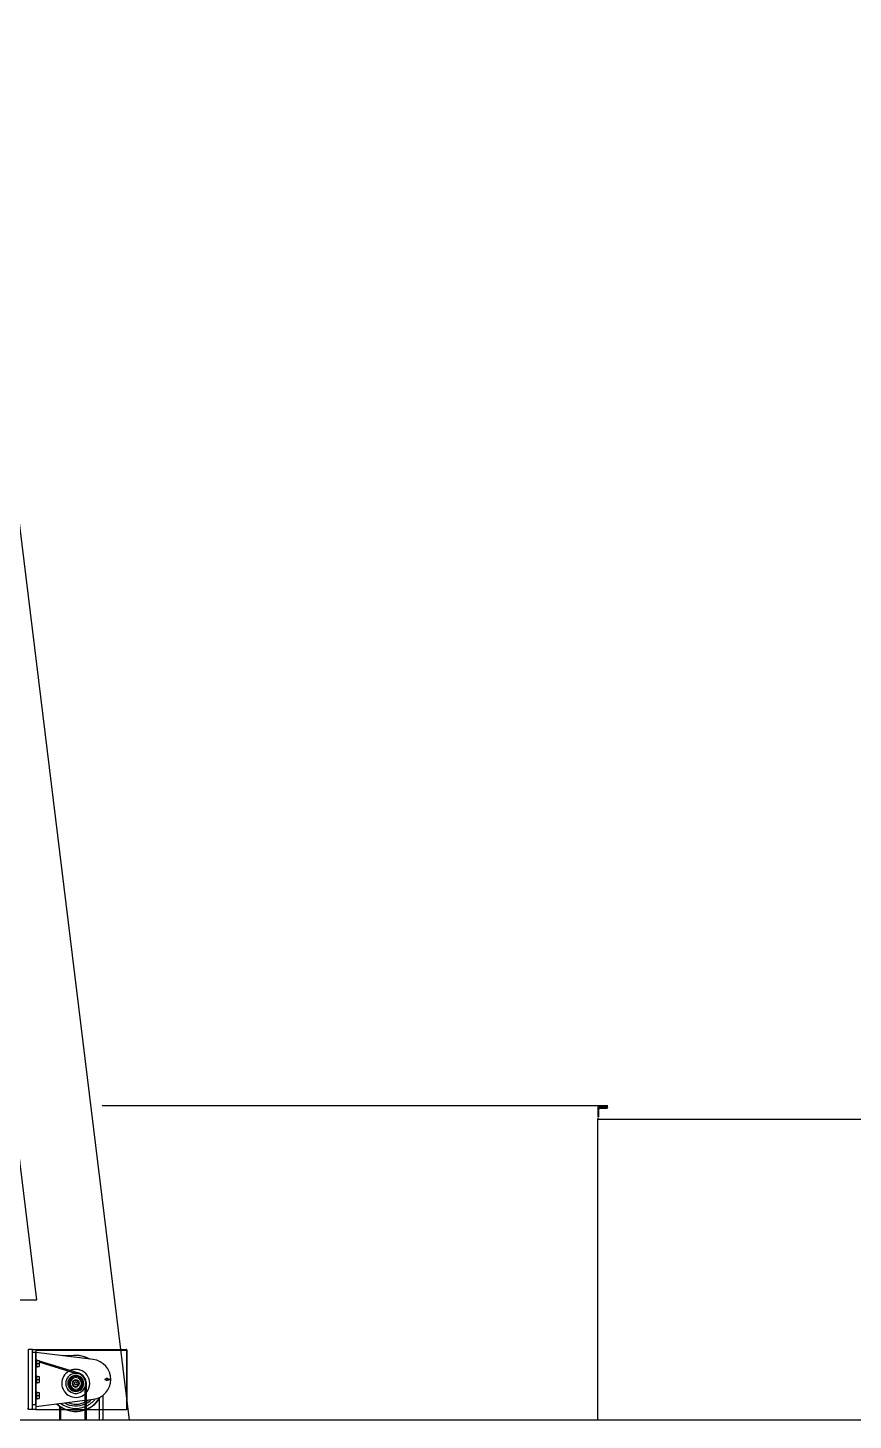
# Model space of a CAD drawing. Header units: inches. Extents: x -439515 to 171412, y -8673 to 415183.
# Drawn here: x 90344 to 94101, y 335783 to 342124 of the extents above; entities that cross this region are included whole.
import ezdxf

# ---------------------------------------------------------------- set-up
doc = ezdxf.new("R2010")
doc.units = ezdxf.units.IN
doc.header["$LTSCALE"] = 700
doc.header["$MEASUREMENT"] = 0
doc.linetypes.add('PHANTOM', pattern=[2.5, 1.25, -0.25, 0.25, -0.25, 0.25, -0.25])
for name, color, linetype in [('-2', 7, 'Continuous'), ('01', 7, 'Continuous'), ('02___PRT_ALL_AXES', 7, 'Continuous'), ('DEFAULT_3', 7, 'PHANTOM')]:
    doc.layers.add(name, color=color, linetype=linetype)

# ---------------------------------------------------------------- blocks, each defined once
blk = doc.blocks.new('DAVIT ELEVATION1234')
at = {"color": 4, "linetype": 'Continuous'}
for p, q in [((160708.3, 332769.5), (160704.6, 332763.2)), ((160708.3, 332469.5), (160708.3, 332769.5)), ((160727.7, 332769.5), (160708.3, 332769.5)), ((160727.7, 332767.5), (160727.7, 332769.5)), ((160727.7, 332753.4), (160727.7, 332767.5)), ((160743.7, 332767.5), (160727.7, 332767.5)), ((160743.7, 332767.5), (160743.7, 332753.4)), ((160727.7, 332492), (160727.7, 332753.4)), ((160743.7, 332753.4), (160727.7, 332753.4)), ((160743.7, 332492), (160743.7, 332753.4)), ((160743.7, 332719.5), (160747.3, 332719.5)), ((160747.3, 332719.5), (160747.3, 332716.2)), ((160747.3, 332719.5), (160748.3, 332718.5)), ((160747.3, 332716.2), (160747.3, 332709.9)), ((160747.3, 332709.9), (160747.3, 332709.5)), ((160747.3, 332709.5), (160747.3, 332699.5)), ((160747.3, 332699.5), (160747.3, 332689.5)), ((160748.3, 332718.5), (160748.3, 332715.9)), ((160748.3, 332715.9), (160748.3, 332714.5)), ((160748.3, 332714.5), (160760.3, 332714.5)), ((160748.3, 332714.5), (160748.3, 332714.3)), ((160748.3, 332714.3), (160748.3, 332712)), ((160748.3, 332712), (160748.3, 332710.3)), ((160748.3, 332710.3), (160748.3, 332710.2)), ((160748.3, 332710.2), (160748.3, 332709.6)), ((160748.3, 332709.6), (160748.3, 332699.5)), ((160748.3, 332699.5), (160760.3, 332699.5)), ((160748.3, 332699.5), (160748.3, 332688.8)), ((160752.7, 332714.5), (160748.6, 332715.7)), ((160752.7, 332714.5), (160748.6, 332715.7)), ((160761.7, 332714.5), (160760.3, 332714.5)), ((160763, 332711.3), (160760.9, 332711.9)), ((160763, 332711.3), (160760.9, 332711.9)), ((160941.6, 332649.3), (160761.2, 332705.5)), ((160941.6, 332649.3), (160761.2, 332705.5)), ((160761.7, 332714.5), (160761.7, 332711.7)), ((160761.7, 332711.7), (160761.7, 332707)), ((160761.7, 332707), (160761.7, 332692)), ((160959.4, 332650.1), (160763, 332711.3)), ((160959.4, 332650.1), (160763, 332711.3)), ((160917, 332736.8), (160876.4, 332738)), ((160917, 332736.8), (160876.4, 332738)), ((160743.7, 332679.5), (160747.3, 332679.5)), ((160743.7, 332639.5), (160747.3, 332639.5)), ((160747.3, 332689.5), (160747.3, 332679.5)), ((160747.3, 332679.5), (160748.3, 332680.5)), ((160747.3, 332639.5), (160747.3, 332629.5)), ((160747.3, 332639.5), (160748.3, 332638.5)), ((160747.3, 332629.5), (160747.3, 332619.5)), ((160748.3, 332688.8), (160748.3, 332688.7)), ((160748.3, 332688.7), (160748.3, 332687)), ((160748.3, 332687), (160748.3, 332684.6)), ((160748.3, 332684.6), (160748.3, 332684.5)), ((160748.3, 332684.5), (160760.3, 332684.5)), ((160748.3, 332684.5), (160748.3, 332680.5)), ((160748.3, 332638.5), (160748.3, 332634.5)), ((160748.3, 332634.5), (160760.3, 332634.5)), ((160748.3, 332634.5), (160748.3, 332634.3)), ((160748.3, 332634.3), (160748.3, 332632)), ((160748.3, 332632), (160748.3, 332630.3)), ((160748.3, 332630.3), (160748.3, 332630.2)), ((160748.3, 332630.2), (160748.3, 332619.5)), ((160760.3, 332684.5), (160761.7, 332684.5)), ((160761.7, 332634.5), (160760.3, 332634.5)), ((160761.7, 332692), (160761.7, 332684.5)), ((160761.7, 332634.5), (160761.7, 332627)), ((160958.5, 332647.2), (160959.4, 332650.1)), ((160743.7, 332599.5), (160747.3, 332599.5)), ((160743.7, 332559.5), (160747.3, 332559.5)), ((160747.3, 332619.5), (160747.3, 332609.5)), ((160747.3, 332609.5), (160747.3, 332599.5)), ((160747.3, 332599.5), (160748.3, 332600.5)), ((160747.3, 332559.5), (160747.3, 332549.5)), ((160747.3, 332559.5), (160748.3, 332558.5)), ((160748.3, 332619.5), (160760.3, 332619.5)), ((160748.3, 332619.5), (160748.3, 332608.8)), ((160748.3, 332608.8), (160748.3, 332608.7)), ((160748.3, 332608.7), (160748.3, 332607)), ((160748.3, 332607), (160748.3, 332604.6)), ((160748.3, 332604.6), (160748.3, 332604.5)), ((160748.3, 332604.5), (160760.3, 332604.5)), ((160748.3, 332604.5), (160748.3, 332600.5)), ((160748.3, 332558.5), (160748.3, 332554.5)), ((160760.3, 332604.5), (160761.7, 332604.5)), ((160761.7, 332627), (160761.7, 332612)), ((160761.7, 332612), (160761.7, 332604.5)), ((160940.4, 332605.1), (160937.2, 332603.2)), ((160937.2, 332603.2), (160937.2, 332599.5)), ((160937.2, 332599.5), (160937.2, 332595.7)), ((160937.2, 332595.7), (160940.4, 332593.9)), ((160943.7, 332607), (160940.4, 332605.1)), ((160940.4, 332593.9), (160943.7, 332592)), ((160946.9, 332605.1), (160943.7, 332607)), ((160943.7, 332592), (160946.9, 332593.9)), ((160950.2, 332603.2), (160946.9, 332605.1)), ((160946.9, 332593.9), (160950.2, 332595.7)), ((160950.2, 332599.5), (160950.2, 332603.2)), ((160950.2, 332595.7), (160950.2, 332599.5)), ((160990.7, 332416), (160990.7, 332582.5)), ((160990.7, 332416), (160990.7, 332582.5)), ((160993.5, 332599.5), (160996.7, 332599.5)), ((160996.7, 332416), (160996.7, 332599.5)), ((160996.7, 332416), (160996.7, 332599.5)), ((161088.7, 332620.9), (161088.7, 332618)), ((161088.7, 332620.9), (161091.9, 332620.9)), ((161091.9, 332618), (161088.7, 332618)), ((161091.9, 332620.9), (161092.8, 332620.9)), ((161091.9, 332618), (161091.9, 332620.9)), ((161092.8, 332620.9), (161091.9, 332620.9)), ((161092.8, 332620.9), (161091.9, 332620.9)), ((161092.8, 332618), (161091.9, 332618)), ((161092.8, 332618), (161091.9, 332618)), ((161091.9, 332618), (161092.8, 332618)), ((161104.5, 332620.9), (161105.9, 332620.9)), ((161105.9, 332620.9), (161104.5, 332620.9)), ((161105.9, 332620.9), (161104.5, 332620.9)), ((161105.9, 332618), (161104.5, 332618)), ((161105.9, 332618), (161104.5, 332618)), ((161104.5, 332618), (161105.9, 332618)), ((161105.9, 332620.9), (161105.9, 332619.5)), ((161105.9, 332620.9), (161108.3, 332620.9)), ((161108.3, 332620.9), (161105.9, 332620.9)), ((161105.9, 332619.5), (161105.9, 332618)), ((161105.9, 332618), (161108.3, 332618)), ((161105.9, 332618), (161108.3, 332618)), ((161110.8, 332620.9), (161108.3, 332620.9)), ((161108.3, 332618), (161110.8, 332618)), ((160727.7, 332469.5), (160727.7, 332492)), ((160743.7, 332492), (160727.7, 332492)), ((160743.7, 332519.5), (160747.3, 332519.5)), ((160743.7, 332492), (160743.7, 332469.5)), ((160747.3, 332549.5), (160747.3, 332539.5)), ((160747.3, 332539.5), (160747.3, 332529.5)), ((160747.3, 332529.5), (160747.3, 332519.5)), ((160747.3, 332519.5), (160748.3, 332520.5)), ((160748.3, 332554.5), (160760.3, 332554.5)), ((160748.3, 332554.5), (160748.3, 332554.3)), ((160748.3, 332554.3), (160748.3, 332552)), ((160748.3, 332552), (160748.3, 332550.3)), ((160748.3, 332550.3), (160748.3, 332550.2)), ((160748.3, 332550.2), (160748.3, 332539.5)), ((160748.3, 332539.5), (160760.3, 332539.5)), ((160748.3, 332539.5), (160748.3, 332528.8)), ((160748.3, 332528.8), (160748.3, 332528.7)), ((160748.3, 332528.7), (160748.3, 332527)), ((160748.3, 332527), (160748.3, 332524.6)), ((160748.3, 332524.6), (160748.3, 332524.5)), ((160748.3, 332524.5), (160760.3, 332524.5)), ((160748.3, 332524.5), (160748.3, 332520.5)), ((160761.7, 332554.5), (160760.3, 332554.5)), ((160760.3, 332524.5), (160761.7, 332524.5)), ((160761.7, 332554.5), (160761.7, 332547)), ((160761.7, 332547), (160761.7, 332532)), ((160761.7, 332532), (160761.7, 332524.5)), ((161062.2, 332416), (161062.2, 332525.2)), ((161062.2, 332416), (161062.2, 332525.2)), ((161080.2, 332416), (161080.2, 332540.7)), ((161080.2, 332416), (161080.2, 332540.7)), ((160707.1, 332471.5), (160704.8, 332475.5)), ((160708.3, 332469.5), (160707.1, 332471.5)), ((160727.7, 332469.5), (160708.3, 332469.5)), ((160743.7, 332469.5), (160727.7, 332469.5)), ((160743.7, 332469.5), (160727.7, 332469.5)), ((160863.7, 332416), (160863.7, 332484.7)), ((160863.7, 332416), (160863.7, 332484.7)), ((160869.7, 332416), (160869.7, 332481)), ((160869.7, 332416), (160869.7, 332481))]:
    blk.add_line(p, q, dxfattribs=at)
for centre, radius, start, end in [((160943.7, 332599.5), 34.7, 90, 270), ((160943.7, 332599.5), 28.7, 90, 270), ((160943.7, 332599.5), 34.7, 270, 90), ((160943.7, 332599.5), 28.7, 270, 90), ((160943.7, 332599.5), 53, 71.67094, 72.69971), ((160943.7, 332599.5), 53, 54.52479, 71.67094), ((160943.7, 332599.5), 53, 18.17493, 54.52479), ((160943.7, 332601.7), 51.8, 229.70644, 229.87165), ((160943.7, 332601.7), 51.8, 229.87165, 230.66989), ((160943.7, 332601.7), 51.8, 230.66989, 230.69043), ((160943.7, 332599.5), 18, 90, 270), ((160943.7, 332599.5), 6.5, 120, 180), ((160943.7, 332599.5), 6.5, 180, 240), ((160943.7, 332599.5), 6.5, 60, 120), ((160943.7, 332599.5), 6.5, 240, 300), ((160943.7, 332599.5), 18, 270, 90), ((160943.7, 332599.5), 6.5, 0, 60), ((160943.7, 332599.5), 6.5, 300, 0), ((160943.7, 332601.7), 51.8, 309.30939, 309.33013), ((160943.7, 332601.7), 51.8, 309.33013, 310.12799), ((160943.7, 332601.7), 51.8, 310.12799, 310.29502), ((160943.7, 332599.5), 53, 1.02877, 18.17493), ((160943.7, 332599.5), 53, 0, 1.02877), ((161098.7, 332619.5), 6, 90, 172.81315), ((161098.7, 332619.5), 6, 173.3858, 186.6187), ((161098.7, 332619.5), 6, 172.81315, 173.3858), ((161098.7, 332619.5), 6, 186.6187, 187.17762), ((161098.7, 332619.5), 6, 187.17762, 270), ((161098.7, 332619.5), 4.27, 90, 270), ((161098.7, 332619.5), 6, 7.17547, 90), ((161098.7, 332619.5), 4.27, 270, 90), ((161098.7, 332619.5), 6, 270, 352.85192), ((161098.7, 332619.5), 6, 353.35448, 6.62234), ((161098.7, 332619.5), 6, 6.62234, 7.17547), ((161098.7, 332619.5), 6, 352.85192, 353.35448), ((161110.8, 332619.5), 1.45, 270.00003, 89.99997), ((161110.8, 332619.5), 1.45, 270.00003, 89.99997)]:
    blk.add_arc(centre, radius, start, end, dxfattribs=at)
for points, start_tangent, end_tangent in [([(160760.3, 332714.5), (160760.8, 332712.9), (160761.2, 332711.4), (160761.4, 332709.9), (160761.6, 332708.5), (160761.7, 332707)], (0.316228, -0.948683), (0, -1)), ([(160761.7, 332707), (160761.6, 332705.5), (160761.4, 332704), (160761.2, 332702.6), (160760.8, 332701), (160760.3, 332699.5)], (0, -1), (-0.316228, -0.948683)), ([(160760.3, 332699.5), (160760.8, 332697.9), (160761.2, 332696.4), (160761.4, 332694.9), (160761.6, 332693.5), (160761.7, 332692)], (0.316228, -0.948683), (0, -1)), ([(160761.7, 332692), (160761.6, 332690.5), (160761.4, 332689), (160761.2, 332687.6), (160760.8, 332686), (160760.3, 332684.5)], (0, -1), (-0.316228, -0.948683)), ([(160760.3, 332634.5), (160760.8, 332632.9), (160761.2, 332631.4), (160761.4, 332629.9), (160761.6, 332628.5), (160761.7, 332627)], (0.316228, -0.948683), (0, -1)), ([(160761.7, 332627), (160761.6, 332625.5), (160761.4, 332624), (160761.2, 332622.6), (160760.8, 332621), (160760.3, 332619.5)], (0, -1), (-0.316228, -0.948683)), ([(160760.3, 332619.5), (160760.8, 332617.9), (160761.2, 332616.4), (160761.4, 332614.9), (160761.6, 332613.5), (160761.7, 332612)], (0.316228, -0.948683), (0, -1)), ([(160761.7, 332612), (160761.6, 332610.5), (160761.4, 332609), (160761.2, 332607.6), (160760.8, 332606), (160760.3, 332604.5)], (0, -1), (-0.316228, -0.948683)), ([(161108.3, 332620.9), (161108.1, 332620.9), (161107.9, 332620.8), (161107.8, 332620.7), (161107.6, 332620.5), (161107.5, 332620.3), (161107.4, 332620), (161107.3, 332619.8), (161107.3, 332619.5)], (-1, -0.000001), (0, -1)), ([(161108.3, 332618), (161108.1, 332618.1), (161107.9, 332618.1), (161107.8, 332618.3), (161107.6, 332618.4), (161107.5, 332618.7), (161107.4, 332618.9), (161107.3, 332619.2), (161107.3, 332619.5)], (-1, 0), (0, 1)), ([(160760.3, 332554.5), (160760.8, 332552.9), (160761.2, 332551.4), (160761.4, 332549.9), (160761.6, 332548.5), (160761.7, 332547)], (0.316228, -0.948683), (0, -1)), ([(160761.7, 332547), (160761.6, 332545.5), (160761.4, 332544), (160761.2, 332542.6), (160760.8, 332541), (160760.3, 332539.5)], (0, -1), (-0.316228, -0.948683)), ([(160760.3, 332539.5), (160760.8, 332537.9), (160761.2, 332536.4), (160761.4, 332534.9), (160761.6, 332533.5), (160761.7, 332532)], (0.316228, -0.948683), (0, -1)), ([(160761.7, 332532), (160761.6, 332530.5), (160761.4, 332529), (160761.2, 332527.6), (160760.8, 332526), (160760.3, 332524.5)], (0, -1), (-0.316228, -0.948683))]:
    blk.add_spline(points, degree=3, dxfattribs=dict(at, start_tangent=start_tangent, end_tangent=end_tangent))
at = {"layer": '02___PRT_ALL_AXES', "color": 4, "linetype": 'Continuous'}
for p, q in [((161031, 332718.7), (160743.7, 332754.5)), ((160743.7, 332484.5), (160990.7, 332515.2)), ((160996.7, 332516), (161031, 332520.3))]:
    blk.add_line(p, q, dxfattribs=at)
for centre, radius, start, end in [((160943.7, 332599.5), 140, 60.41423, 105.33386), ((160943.7, 332599.5), 140, 60.41423, 105.33386), ((160943.7, 332599.5), 139, 61.34419, 104.34817), ((161018.7, 332619.5), 100, 277.09494, 82.90506), ((160943.7, 332599.5), 70, 120.41467, 180), ((160943.7, 332599.5), 50, 96.99373, 263.00627), ((160943.7, 332599.5), 40, 90, 270), ((160943.7, 332599.5), 70, 108.03507, 113.40533), ((160943.7, 332599.5), 70, 105.21316, 108.03507), ((160943.7, 332599.5), 70, 100.01822, 105.21316), ((160943.7, 332599.5), 70, 97.58669, 100.01822), ((160943.7, 332599.5), 70, 82.41331, 97.58669), ((160943.7, 332599.5), 50, 90, 96.99373), ((160943.7, 332599.5), 50, 83.02192, 90), ((160943.7, 332599.5), 40, 270, 90), ((160943.7, 332599.5), 50, 276.99373, 83.02192), ((160943.7, 332599.5), 70, 79.98178, 82.41331), ((160943.7, 332599.5), 70, 74.78684, 79.98178), ((160943.7, 332599.5), 70, 71.96493, 74.78684), ((160943.7, 332599.5), 70, 0, 71.96493), ((160943.7, 332599.5), 70, 180, 312.25013), ((160943.7, 332599.5), 15, 90, 270), ((160943.7, 332599.5), 15, 270, 90), ((160943.7, 332599.5), 70, 319.2238, 0), ((160943.7, 332599.5), 140, 226.79754, 289.6174), ((160943.7, 332599.5), 140, 226.79754, 289.6174), ((160943.7, 332599.5), 140, 226.79754, 289.6174), ((160943.7, 332599.5), 140, 226.79754, 289.6174), ((160943.7, 332599.5), 140, 226.79754, 289.6174), ((160943.7, 332599.5), 139, 227.14262, 289.7678), ((160943.7, 332599.5), 124.6, 233.10653, 292.21001), ((160943.7, 332599.5), 112.6, 239.81775, 294.67024), ((160943.7, 332599.5), 103.9, 246.69317, 296.97773), ((160943.7, 332599.5), 50, 263.00627, 270), ((160943.7, 332599.5), 50, 270, 276.99373), ((160943.7, 332599.5), 124.6, 295.19429, 321.4547), ((160943.7, 332599.5), 103.9, 300.70941, 307.57098), ((160943.7, 332599.5), 140, 292.29665, 330.74334), ((160943.7, 332599.5), 140, 292.29665, 330.74334), ((160943.7, 332599.5), 139, 292.46545, 330.15642), ((160943.7, 332599.5), 140, 292.29665, 327.90111), ((160943.7, 332599.5), 140, 292.29665, 327.90111), ((160943.7, 332599.5), 140, 292.29665, 327.90111), ((160943.7, 332599.5), 112.6, 298.15108, 314.35278)]:
    blk.add_arc(centre, radius, start, end, dxfattribs=at)
at = {"layer": 'DEFAULT_3', "color": 4, "linetype": 'PHANTOM'}
for p, q in [((160743.7, 332769.5), (161194.7, 332769.5)), ((160743.7, 332768.5), (160743.7, 332769.5)), ((160743.7, 332767.5), (160743.7, 332768.5)), ((160743.7, 332767.3), (160743.7, 332767.5)), ((160743.7, 332766), (160743.7, 332767.3)), ((160743.7, 332766), (161196.6, 332766)), ((160743.7, 332766), (160743.7, 332753.4)), ((160743.7, 332753.4), (160743.7, 332492)), ((161196.6, 332766), (161196.7, 332766)), ((161196.8, 332766), (161196.7, 332765.7)), ((161196.7, 332766), (161196.8, 332766)), ((161196.7, 332765.7), (161196.7, 332765.5)), ((161196.7, 332765.5), (161196.7, 332765.3)), ((161196.7, 332765.3), (161196.7, 332469.5)), ((161198.6, 332766), (161196.8, 332765.7)), ((161198.7, 332765.5), (161196.8, 332765.5)), ((161198.7, 332765.5), (161198.7, 332469.5)), ((160743.7, 332492), (160743.7, 332469.5)), ((160743.7, 332469.5), (161196.7, 332469.5)), ((160743.7, 332469.5), (160743.7, 332469.3)), ((160743.7, 332469.3), (161196.7, 332469.3)), ((161198.7, 332469.5), (161196.7, 332469.5)), ((161196.7, 332469.5), (161196.7, 332469.3))]:
    blk.add_line(p, q, dxfattribs=at)
for centre, radius, start, end in [((161194.7, 332765.5), 4, 27.51337, 90), ((161183.8, 332762.3), 13.5, 25.51901, 27.47354), ((161194.7, 332765.5), 4, 6.65443, 27.51337), ((161194.7, 332765.5), 4, 0, 6.65443)]:
    blk.add_arc(centre, radius, start, end, dxfattribs=at)
for points, start_tangent, end_tangent in [([(161195.7, 332768.5), (161194.7, 332769.5)], (-0.461254, 0.887268), (-1, 0)), ([(161196.8, 332766), (161195.9, 332768.1)], (-0.341151, 0.940008), (-0.430771, 0.902461))]:
    blk.add_spline(points, degree=3, dxfattribs=dict(at, start_tangent=start_tangent, end_tangent=end_tangent))
blk = doc.blocks.new('L-50')
at = {"layer": '-2'}
for p, q in [((0, 0), (50, 0)), ((6, -44.6), (6, -11)), ((11, -6), (45.5, -6))]:
    blk.add_line(p, q, dxfattribs=at)
blk.add_lwpolyline([(0, 0), (0, -50)], dxfattribs=at)
for centre, radius, start, end in [((0.3, -44.3), 5.7, 266.80108, 357.42267), ((11, -11), 5, 90.00321, 180.02022), ((44, -0.2), 6, 284.47029, 1.78991)]:
    blk.add_arc(centre, radius, start, end, dxfattribs=at)

msp = doc.modelspace()

# ---------------------------------------------------------------- linework, layer by layer
at = {"layer": '-2'}
msp.add_line((92984.1, 337214.2), (90682.6, 337214.2), dxfattribs=at)
msp.add_line((92984.1, 337214.2), (90682.6, 337214.2), dxfattribs=at)
at = {"layer": '-2', "color": 3}
msp.add_line((92938.9, 337158.5), (92938.9, 337153.9), dxfattribs=at)
msp.add_line((92938.9, 337158.5), (92938.9, 337153.9), dxfattribs=at)
at = {"color": 7}
for p, q in [((92938.9, 337153.9), (96030.9, 337153.9)), ((92938.9, 335783.3), (92938.9, 337153.9)), ((92938.9, 337153.9), (96030.9, 337153.9)), ((92938.9, 335783.3), (92938.9, 337153.9))]:
    msp.add_line(p, q, dxfattribs=at)
at = {"color": 0}
msp.add_line((95862.6, 335783.3), (84474.7, 335783.3), dxfattribs=at)
msp.add_lwpolyline([(90026.2, 342124.4), (90804.8, 335783.3)])
msp.add_lwpolyline([(89870.3, 340528.3), (85121.5, 340528.3), (84754.3, 336331.3), (90385.7, 336331.3)], close=True)

# ---------------------------------------------------------------- block references
at = {"layer": '-2', "xscale": 0.9123799999999999, "yscale": 0.9123799999999999, "zscale": 0.9123799999999999}
msp.add_blockref('L-50', (92938.4, 337209.6), dxfattribs=at)
msp.add_blockref('L-50', (92938.4, 337209.6), dxfattribs=at)
at = {"layer": '01', "linetype": 'ByBlock', "xscale": 0.9123799999999999, "yscale": 0.9123799999999999, "zscale": 0.9123799999999999}
msp.add_blockref('DAVIT ELEVATION1234', (-56279.5, 32493.6), dxfattribs=at)

doc.saveas('drawing.dxf')
